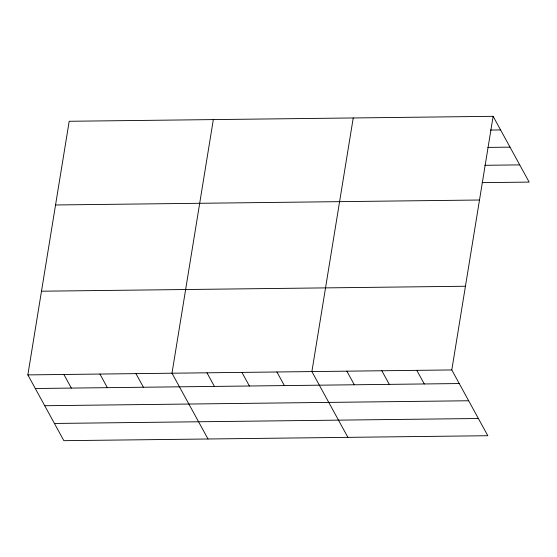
<?xml version="1.0" encoding="UTF-8"?>
<svg xmlns="http://www.w3.org/2000/svg" width="557" height="557" viewBox="0 0 557 557"><rect width="100%" height="100%" fill="white"/><g stroke="black" fill="none" stroke-linecap="round" stroke-linejoin="round"><path stroke-width="0.84" d="M493.14 116.322L451.797 369.945L487.807 435.72L63.86 440.678L27.85 374.896L69.193 121.28L493.14 116.322L529.15 182.104L482.23 182.647M213.331 119.595L171.995 373.211L208.005 438.993M353.235 117.959L311.892 371.575L347.902 437.356M490.348 130.053L500.59 129.934M487.835 147.403L510.01 147.145M484.75 165.297L519.723 164.886M55.547 204.976L479.493 200.019M41.497 291.207L465.436 286.249M27.85 374.896L451.797 369.945M35.3 388.507L459.247 383.55M44.727 405.719L468.667 400.762M54.433 423.459L478.379 418.502M416.817 370.349L424.267 383.961M381.844 370.76L389.294 384.365M346.872 371.171L354.322 384.776M276.92 371.985L284.369 385.59M241.94 372.396L249.39 386.001M206.967 372.807L214.417 386.412M135.957 373.636L143.407 387.24M99.919 374.053L107.369 387.665M63.888 374.478L71.338 388.083"/></g></svg>
